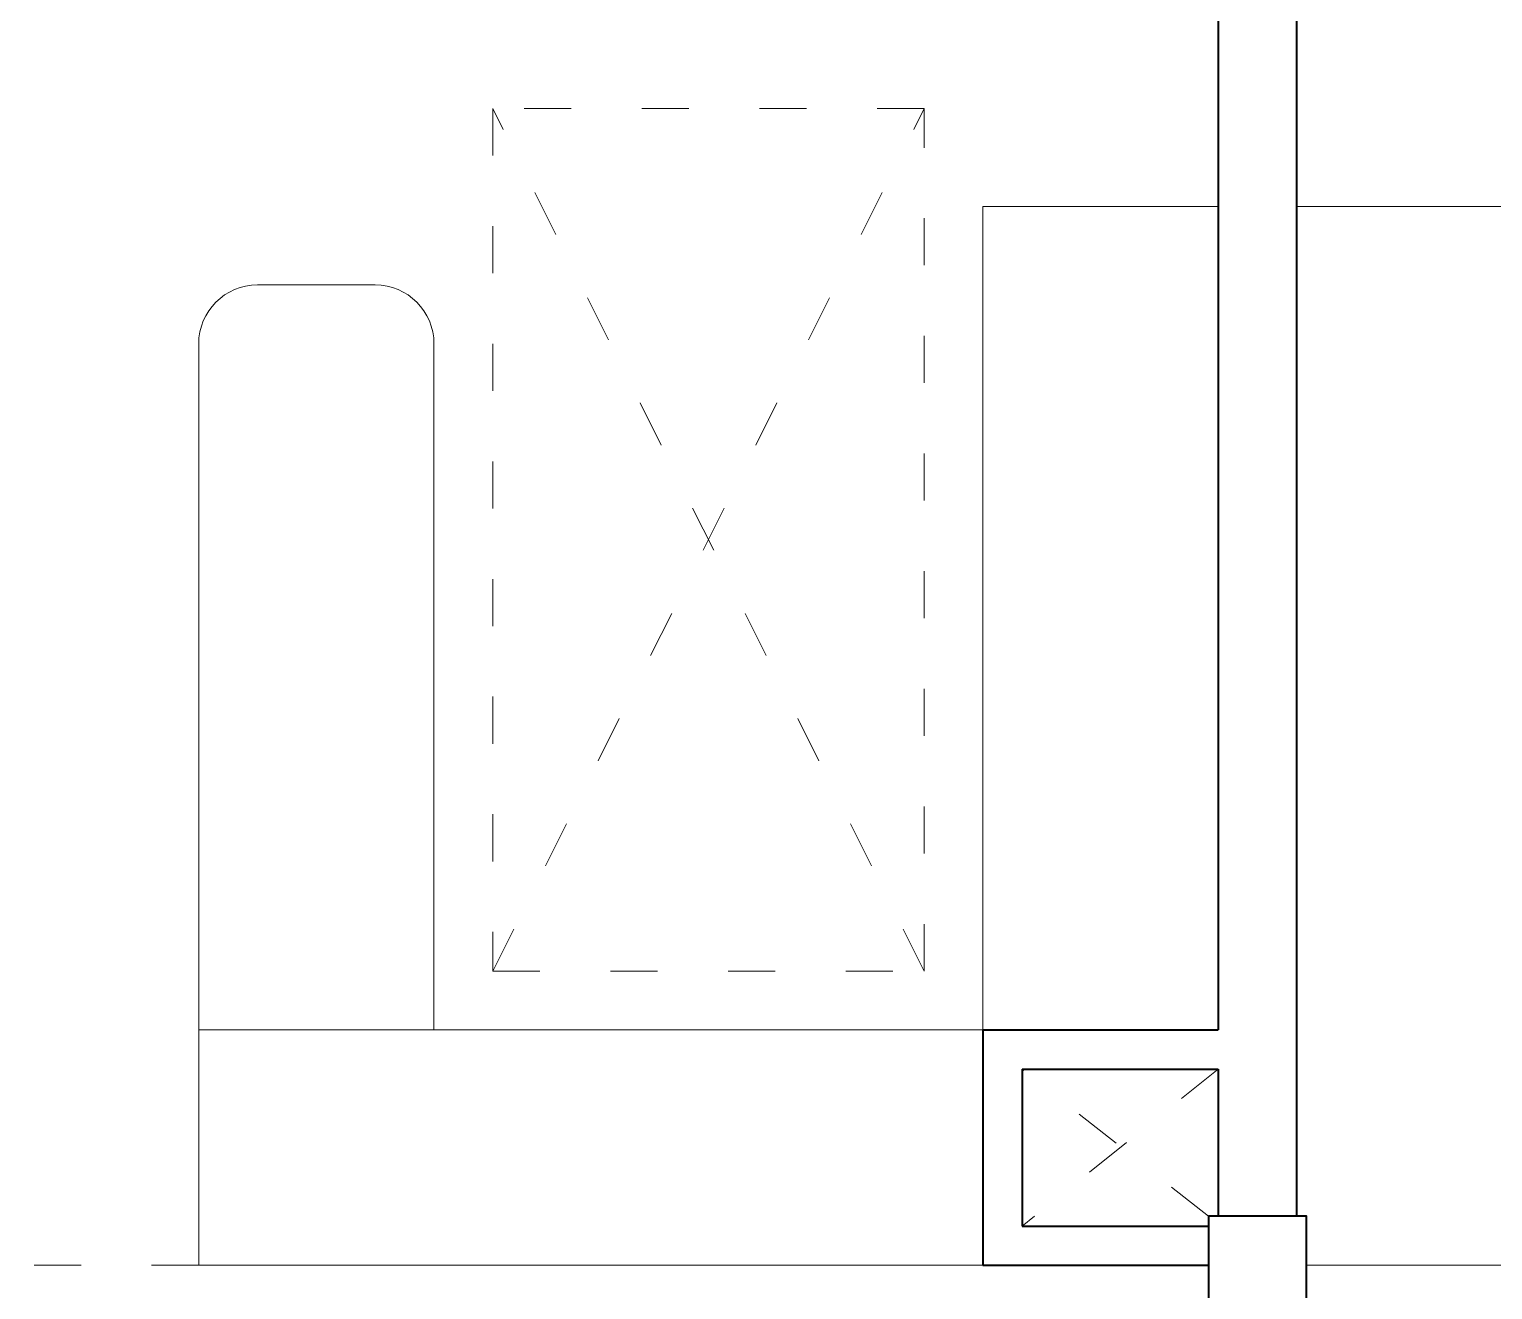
# Model space of a CAD drawing. Header units: millimetres. Extents: x 1962 to 2139, y 841 to 906.
# Drawn here: x 2047.297 to 2051.029, y 851.533 to 854.747 of the extents above; entities that cross this region are included whole.
import ezdxf

# ---------------------------------------------------------------- set-up
doc = ezdxf.new("R2010")
doc.units = ezdxf.units.MM
doc.linetypes.add('ACAD_ISO03W100', pattern=[30, 12, -18])
for name, color, linetype, lineweight in [('01_Gruesa', 7, 'Continuous', 40), ('02_Media', 7, 'Continuous', 20), ('03_Fina', 7, 'Continuous', 9)]:
    doc.layers.add(name, color=color, linetype=linetype, lineweight=lineweight)

msp = doc.modelspace()

# ---------------------------------------------------------------- linework, layer by layer
at = {"layer": '01_Gruesa', "color": 5}
for p, q in [((2050.3293, 855.2953), (2050.3293, 852.1953)), ((2050.5293, 855.2953), (2050.5293, 851.7203)), ((2049.7293, 852.1953), (2050.3293, 852.1953)), ((2049.7293, 852.1953), (2049.7293, 851.5953)), ((2049.8293, 852.0953), (2050.3293, 852.0953)), ((2049.8293, 852.0953), (2049.8293, 851.6953)), ((2050.3293, 852.0953), (2050.3293, 851.7203)), ((2049.8293, 851.6953), (2050.3043, 851.6953)), ((2049.7293, 851.5953), (2050.3043, 851.5953))]:
    msp.add_line(p, q, dxfattribs=at)
at = {"layer": '01_Gruesa', "color": 244, "true_color": 0x991b1e}
msp.add_lwpolyline([(2050.3043, 851.7203), (2050.3043, 851.4703), (2050.5543, 851.4703), (2050.5543, 851.7203)], close=True, dxfattribs=at)
at = {"layer": '02_Media', "color": 215, "true_color": 0xa953a0}
for p, q in [((2049.7293, 854.2953), (2049.7293, 852.1953)), ((2050.3293, 854.2953), (2049.7293, 854.2953)), ((2050.5293, 854.2953), (2051.1293, 854.2953)), ((2048.1793, 854.0953), (2047.8793, 854.0953)), ((2047.7293, 851.5953), (2047.7293, 853.9453)), ((2048.3293, 852.1953), (2048.3293, 853.9453)), ((2049.7293, 852.1953), (2047.7293, 852.1953)), ((2049.7293, 851.5953), (2047.7293, 851.5953)), ((2050.5543, 851.5953), (2053.1293, 851.5953))]:
    msp.add_line(p, q, dxfattribs=at)
for centre, start, end in [((2047.8793, 853.9453), 90, 180), ((2048.1793, 853.9453), 0, 90)]:
    msp.add_arc(centre, 0.15, start, end, dxfattribs=at)
at = {"layer": '03_Fina', "linetype": 'ACAD_ISO03W100', "ltscale": 0.01}
for p, q in [((2049.5793, 852.3453), (2048.4793, 854.5453)), ((2048.4793, 852.3453), (2049.5793, 854.5453)), ((2050.3293, 852.0953), (2049.8293, 851.6953)), ((2050.3043, 851.7203), (2049.8293, 852.0953)), ((2047.7293, 851.5953), (2042.5543, 851.5953))]:
    msp.add_line(p, q, dxfattribs=at)
msp.add_lwpolyline([(2048.4793, 852.3453), (2049.5793, 852.3453), (2049.5793, 854.5453), (2048.4793, 854.5453)], close=True, dxfattribs=at)

doc.saveas('drawing.dxf')
